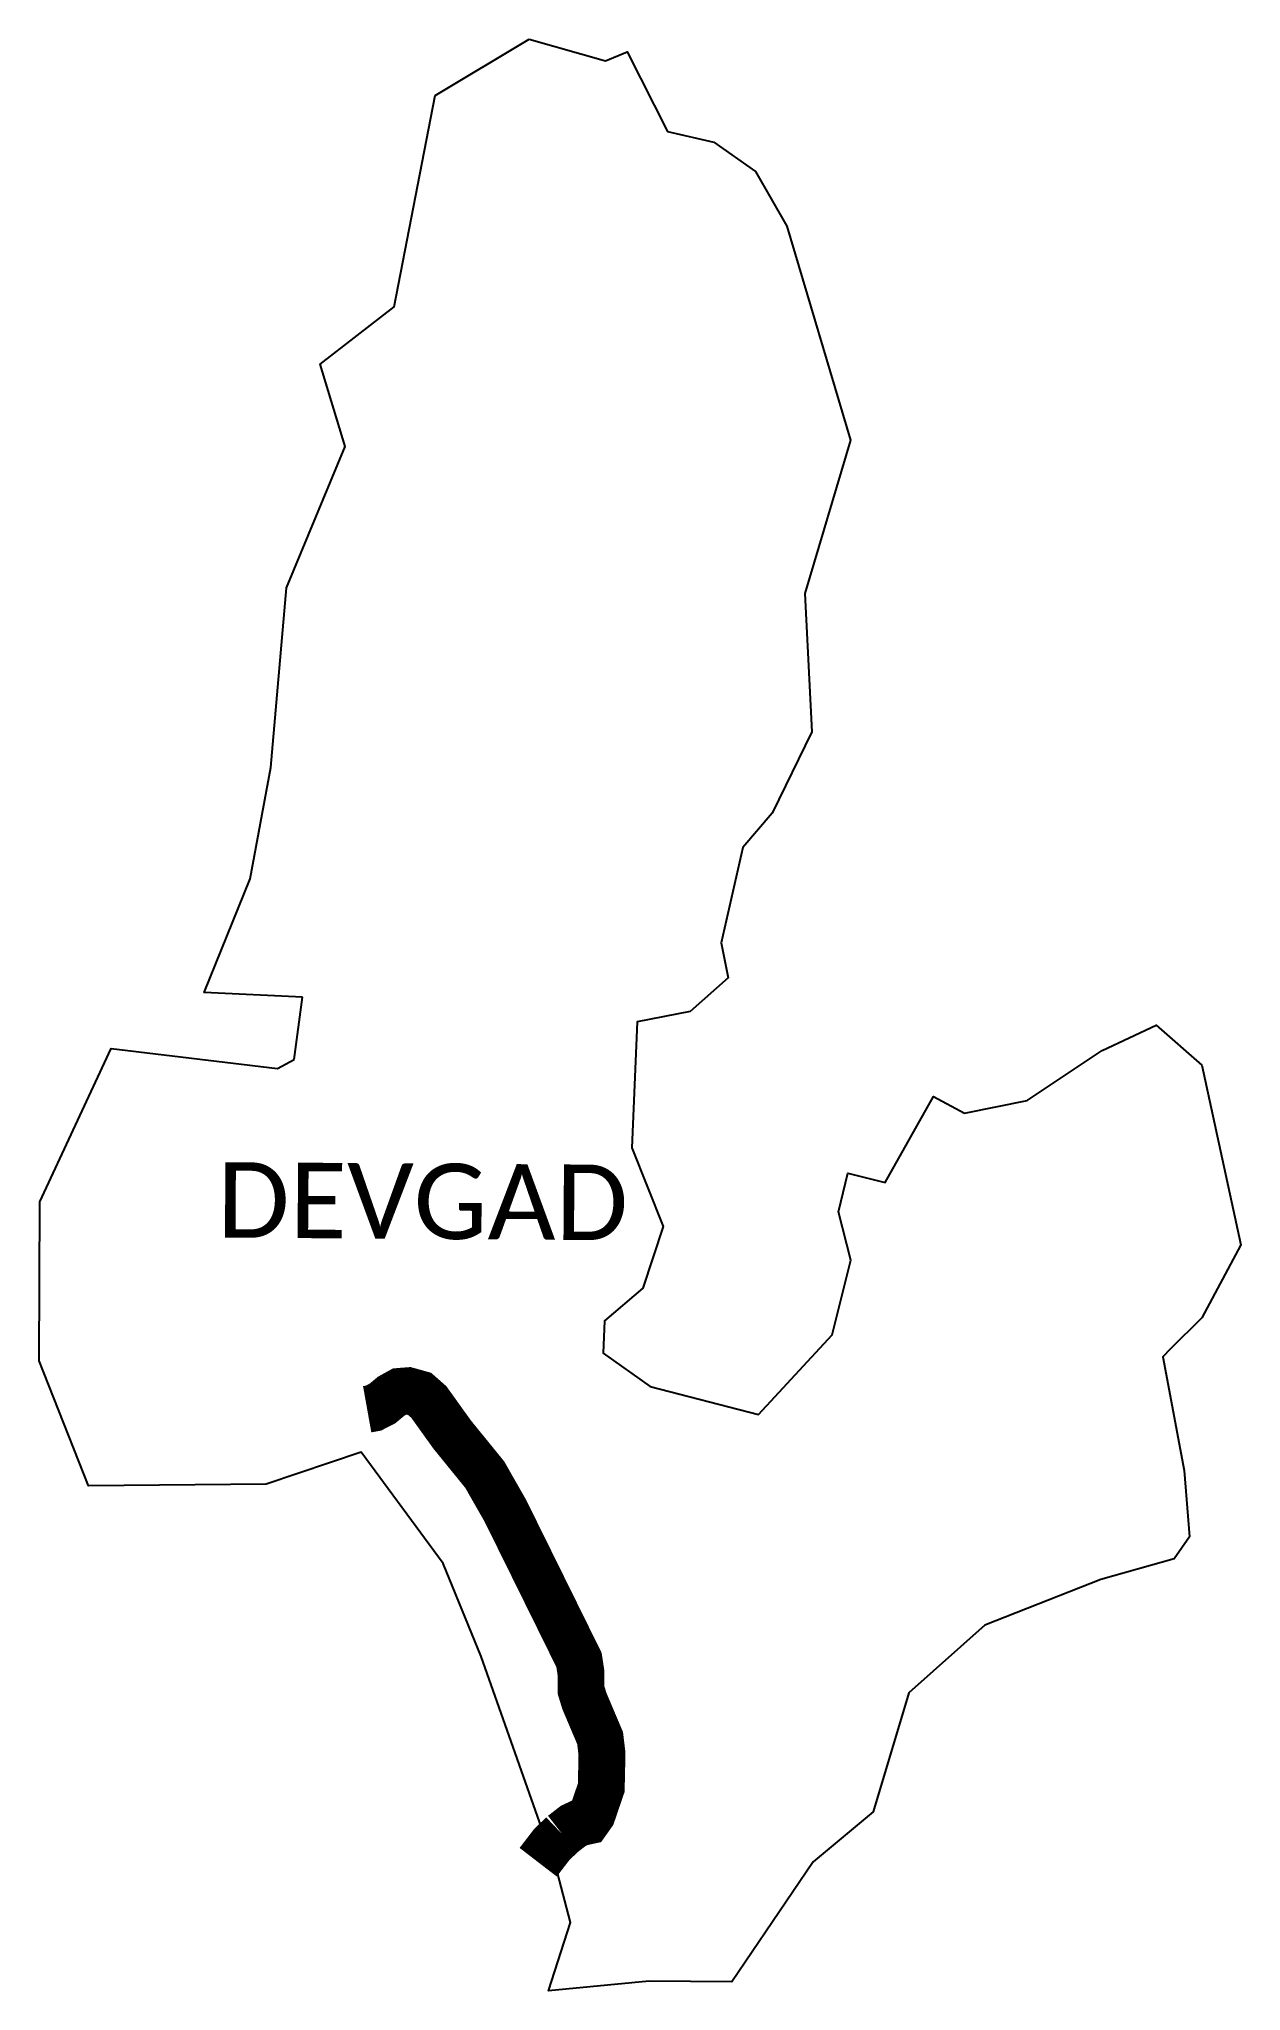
# Model space of a CAD drawing. Header units: metres. Extents: x 325581 to 326861, y 1810568 to 1812648.
import ezdxf

# ---------------------------------------------------------------- set-up
doc = ezdxf.new("R2010")
doc.units = ezdxf.units.M
for name, color, linetype in [('NATURALLY PROTECTED', 3, 'Continuous'), ('village', 3, 'Continuous'), ('VILLAGE NAME', 250, 'Continuous')]:
    doc.layers.add(name, color=color, linetype=linetype)

msp = doc.modelspace()

# ---------------------------------------------------------------- linework, layer by layer
at = {"color": 3}
for points in [[(326103.1, 1812648), (326184.3, 1812624.9), (326207.3, 1812634.3), (326250.3, 1812549.6), (326299.7, 1812538.2), (326344.3, 1812506.8), (326377.5, 1812448.6), (326445.2, 1812220.5), (326396.7, 1812057.2), (326404.3, 1811909.8), (326361.8, 1811823.1), (326330.7, 1811786.5), (326307.6, 1811684.9), (326315.1, 1811647.9), (326274.6, 1811611.9), (326217.9, 1811601), (326212.3, 1811466.7), (326245.8, 1811382.7), (326224, 1811317.1), (326183.1, 1811282.3), (326181.7, 1811247.9), (326231.9, 1811212.2), (326347.4, 1811182.4), (326425.8, 1811267.4), (326445.7, 1811346.8), (326432.5, 1811398.4), (326442.7, 1811439.8), (326482.4, 1811429.7), (326533.8, 1811521.3), (326567, 1811503.6), (326633.7, 1811517.1), (326713.4, 1811570.2), (326771.1, 1811597.3), (326819.7, 1811554.8), (326861.4, 1811363.4), (326819.8, 1811285.5), (326786, 1811252), (326778, 1811244.1), (326800.8, 1811122.8), (326806.6, 1811052.2), (326790.1, 1811028.6), (326712.1, 1811006.7), (326588.4, 1810958.2), (326507.7, 1810886), (326469.7, 1810759.1), (326405.5, 1810706), (326318.8, 1810578.2), (326231, 1810578.9), (326123.6, 1810568.3), (326147.1, 1810641.3), (326133.2, 1810694.2), (326052, 1810924.5), (326011.5, 1811023.9), (325924.1, 1811142.4), (325822.8, 1811108.4), (325633.4, 1811106.6), (325580.8, 1811239.7), (325581.6, 1811409.1), (325657.6, 1811572.6), (325834.9, 1811551.2), (325852.6, 1811560.9)], [(325861.4, 1811627.3), (325756.8, 1811632.2), (325805.8, 1811753.1), (325827.6, 1811871.7), (325844.4, 1812063.1), (325906.8, 1812213.9), (325880.3, 1812301.7), (325959.3, 1812362.6), (326002.8, 1812587.8), (326103.1, 1812648)]]:
    msp.add_lwpolyline(points, dxfattribs=at)
at = {"layer": 'NATURALLY PROTECTED', "color": 2, "const_width": 50, "flags": 128}
msp.add_lwpolyline([(325930.4, 1811188.1), (325937.1, 1811189.3), (325946.5, 1811194.1), (325956, 1811202), (325965.2, 1811207.1), (325974.1, 1811207.8), (325986.3, 1811204.4), (325996.1, 1811195.8), (326020.9, 1811161.2), (326055.7, 1811118.4), (326077.7, 1811079.8), (326103.5, 1811027.6), (326134.4, 1810965), (326156.1, 1810921), (326158.2, 1810907.2), (326158.2, 1810889.1), (326161.9, 1810877.1), (326178.6, 1810837.7), (326180.6, 1810820.8), (326179.8, 1810784.9), (326170.2, 1810756.8), (326164.9, 1810749.3), (326157.5, 1810747.7), (326150, 1810744.2), (326138.4, 1810735.2)], dxfattribs=at)
at = {"layer": 'NATURALLY PROTECTED', "color": 116, "true_color": 0x136734, "const_width": 50, "flags": 128}
msp.add_lwpolyline([(326138.4, 1810735.2), (326127.3, 1810724.6), (326112.6, 1810705.5)], dxfattribs=at)
at = {"layer": 'village'}
msp.add_lwpolyline([(325852.6, 1811560.9), (325861.4, 1811627.3)], dxfattribs=at)

# ---------------------------------------------------------------- texts
at = {"layer": 'VILLAGE NAME', "insert": (325770.9, 1811451.4), "char_height": 80.345, "attachment_point": 1, "rotation": 359.6139}
msp.add_mtext_dynamic_manual_height_columns('{\\fCalibri|b0|i0|c0|p34;DEVGAD}', width=1779.605, gutter_width=901.7, heights=[0], dxfattribs=at)

doc.saveas('drawing.dxf')
